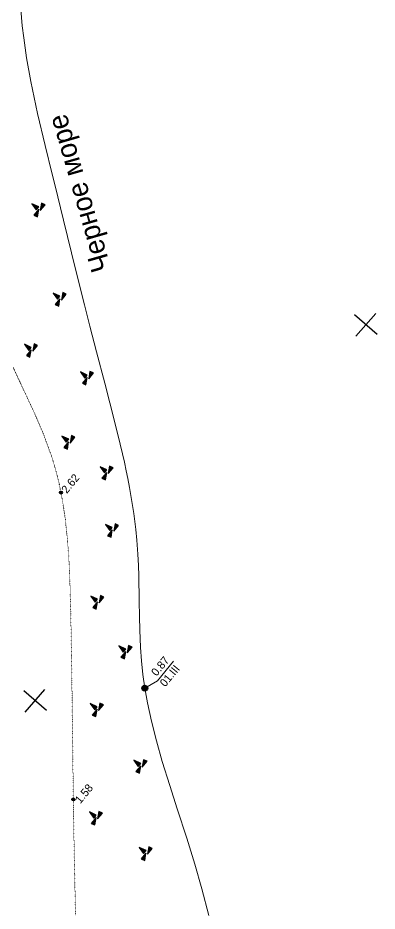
# Model space of a CAD drawing. Header units: millimetres. Extents: x -2893842 to -949497, y -1203244 to 262218.
# Drawn here: x -1916064 to -1880224, y -345585 to -256348 of the extents above; entities that cross this region are included whole.
import ezdxf

# ---------------------------------------------------------------- set-up
doc = ezdxf.new("R2010")
doc.units = ezdxf.units.MM
doc.linetypes.add('g5_366', pattern=[0.85, 0.1, -0.75])
doc.layers.get('0').update_dxf_attribs({"lineweight": 5})
for name, color, linetype in [('!!!_ Размеры', 7, 'Continuous'), ('02_сетка', 253, 'Continuous'), ('10_Границы покрытий и угодий', 253, 'Continuous'), ('11_Гидрография', 253, 'Continuous'), ('12_Рельеф', 253, 'Continuous'), ('61_Отметки высоты поверхности', 253, 'Continuous'), ('62_Отметки высоты уреза воды и дна водоемов', 253, 'Continuous')]:
    doc.layers.add(name, color=color, linetype=linetype)
doc.styles.add('LIKE14', font='p131.shx')
doc.styles.add('LIKE17', font='d431.shx')
doc.styles.add('LIKE36', font='pragmai.shx')

# ---------------------------------------------------------------- blocks, each defined once
blk = doc.blocks.new('g5_330')
blk.add_hatch(color=0).paths.add_polyline_path([(-0.15, 0, 1), (0.15, 0, 1)])
at = {"color": 0}
blk.add_circle((0, 0), 0.15, dxfattribs=at)
blk = doc.blocks.new('g5_213')
h = blk.add_hatch(color=255)
edge = h.paths.add_edge_path()
edge.add_arc((0, 0), 0.263, 0, 360)
at = {"color": 92}
blk.add_circle((0, 0), 0.3, dxfattribs=at)
blk = doc.blocks.new('g5_348b')
for points in [[(-0.75, 0), (-0.649, -0.375), (0, 0)], [(-0.194, 0.15), (0.194, 0.15), (0, 0.874)], [(0.75, -0.2), (0.649, 0.175), (0, -0.2)]]:
    blk.add_hatch(color=0).paths.add_polyline_path(points)
at = {"color": 0}
for points in [[(-0.75, 0), (-0.649, -0.375), (0, 0)], [(-0.194, 0.15), (0.194, 0.15), (0, 0.874)], [(0.75, -0.2), (0.649, 0.175), (0, -0.2)]]:
    blk.add_lwpolyline(points, close=True, dxfattribs=at)
blk = doc.blocks.new('Топо_07.04.17')
at = {"layer": '02_сетка', "color": 7, "linetype": 'Continuous'}
for p, q in [((25655, -179288), (27876, -177271)), ((27773, -179390), (25757, -177169))]:
    blk.add_line(p, q, dxfattribs=at)
at = {"layer": '02_сетка', "color": 3, "linetype": 'Continuous'}
for p, q in [((-11369, -212892), (-9148, -210876)), ((-9250, -212995), (-11267, -210773))]:
    blk.add_line(p, q, dxfattribs=at)
at = {"layer": '10_Границы покрытий и угодий', "linetype": 'Continuous', "lineweight": 20}
blk.add_lwpolyline([(4551, -235145), (4150, -232426), (3735, -229913), (3235, -227238), (2622, -224214), (2134, -221808), (1665, -219337), (1314, -217225), (1042, -215224), (857, -213361), (765, -211867), (731, -210485), (749, -209109), (807, -207776), (930, -206037), (1047, -204717), (1198, -203146), (1432, -200637), (1513, -199622), (1584, -198499), (1641, -197095), (1655, -196019), (1635, -194417), (1567, -192780), (1505, -191773), (1434, -190855), (1367, -190084), (1281, -189201), (971, -186519), (510, -183139), (219, -181135), (-242, -177942), (-602, -175335), (-896, -173143), (-1250, -170448), (-1587, -167837), (-2015, -164508), (-2488, -160865), (-2626, -159820), (-3012, -156884), (-3408, -153609), (-3717, -150352), (-3863, -147956), (-3921, -145969), (-3923, -144745), (-3826, -141326)], dxfattribs=at)
at = {"layer": '10_Границы покрытий и угодий', "linetype": 'g5_366', "lineweight": 20}
blk.add_lwpolyline([(-8659, -233634), (-8514, -232021), (-8113, -227669), (-8016, -226650), (-7575, -222114), (-7257, -218950), (-7116, -217558), (-6844, -214881), (-6556, -212026), (-6332, -209793), (-6140, -207835), (-5987, -206258), (-5820, -204504), (-5681, -203002), (-5537, -201369), (-5342, -198727), (-5295, -197887), (-5235, -196394), (-5217, -194220), (-5279, -192399), (-5425, -190606), (-5557, -189547), (-5817, -188007), (-6454, -185382), (-7127, -183181), (-7959, -180695), (-8283, -179738), (-8684, -178518)], dxfattribs=at)
at = {"layer": '11_Гидрография', "color": 7, "linetype": 'Continuous', "lineweight": 20, "flags": 128}
blk.add_lwpolyline([(765, -211867), (2089, -211272), (3928, -209498)], dxfattribs=at)
at = {"layer": '12_Рельеф', "color": 7, "linetype": 'Continuous', "lineweight": 20, "xscale": 999.9999999999995, "yscale": 999.9999999999995, "zscale": 999.9999999999995, "rotation": 43.98139083737546}
for p in [(-4363, -163143, -67200), (-3268, -172259, -67200), (-6687, -177012, -67200), (-1456, -180384, -67200), (-4016, -186550, -67200), (-579, -190022, -67200), (-683, -195793, -67200), (-2948, -202756, -67200), (-719, -208016, -67200), (-4206, -213423, -67200), (-516, -219529, -67200), (-5521, -224164, -67200), (-975, -228247, -67200)]:
    blk.add_blockref('g5_348b', p, dxfattribs=at)
at = {"layer": '61_Отметки высоты поверхности', "color": 7, "linetype": 'Continuous', "lineweight": 20, "xscale": 999.9999999999995, "yscale": 999.9999999999995, "zscale": 999.9999999999995, "rotation": 43.98139083737546}
for p in [(-5352, -191504, -67200), (-7575, -222114, -67200)]:
    blk.add_blockref('g5_330', p, dxfattribs=at)
at = {"layer": '62_Отметки высоты уреза воды и дна водоемов', "color": 7, "linetype": 'Continuous', "lineweight": 20, "xscale": 999.9999999999995, "yscale": 999.9999999999995, "zscale": 999.9999999999995, "rotation": 43.98139083737546}
blk.add_blockref('g5_213', (765, -211867, -67200), dxfattribs=at)
at = {"layer": '11_Гидрография', "color": 7, "linetype": 'Continuous', "lineweight": 15, "style": 'LIKE14'}
blk.add_text('Черное море', height=2000, rotation=99.63895, dxfattribs=at).set_placement((2166, -169867, -67200))
at = {"layer": '11_Гидрография', "color": 7, "linetype": 'Continuous', "lineweight": 15, "ltscale": 0.5, "style": 'LIKE36'}
blk.add_text('01.III', height=800, rotation=43.98139, dxfattribs=at).set_placement((2792, -212030, -67200))
at = {"layer": '61_Отметки высоты поверхности', "color": 7, "linetype": 'Continuous', "lineweight": 15, "style": 'LIKE17'}
for s, p in [('2.62', (-4786, -191729, -67200)), ('1.58', (-6935, -222668, -67200))]:
    blk.add_text(s, height=800, rotation=43.98139, dxfattribs=at).set_placement(p)
at = {"layer": '62_Отметки высоты уреза воды и дна водоемов', "color": 7, "linetype": 'Continuous', "lineweight": 15, "style": 'LIKE17'}
blk.add_text('0.87', height=800, rotation=43.98139, dxfattribs=at).set_placement((2062, -210869, -67200))

msp = doc.modelspace()

# ---------------------------------------------------------------- block references
at = {"layer": '!!!_ Размеры', "color": 1, "lineweight": 0, "rotation": 6.471407436947433}
msp.add_blockref('Топо_07.04.17', (-1928038.79367, -112877.83782), dxfattribs=at)

doc.saveas('drawing.dxf')
